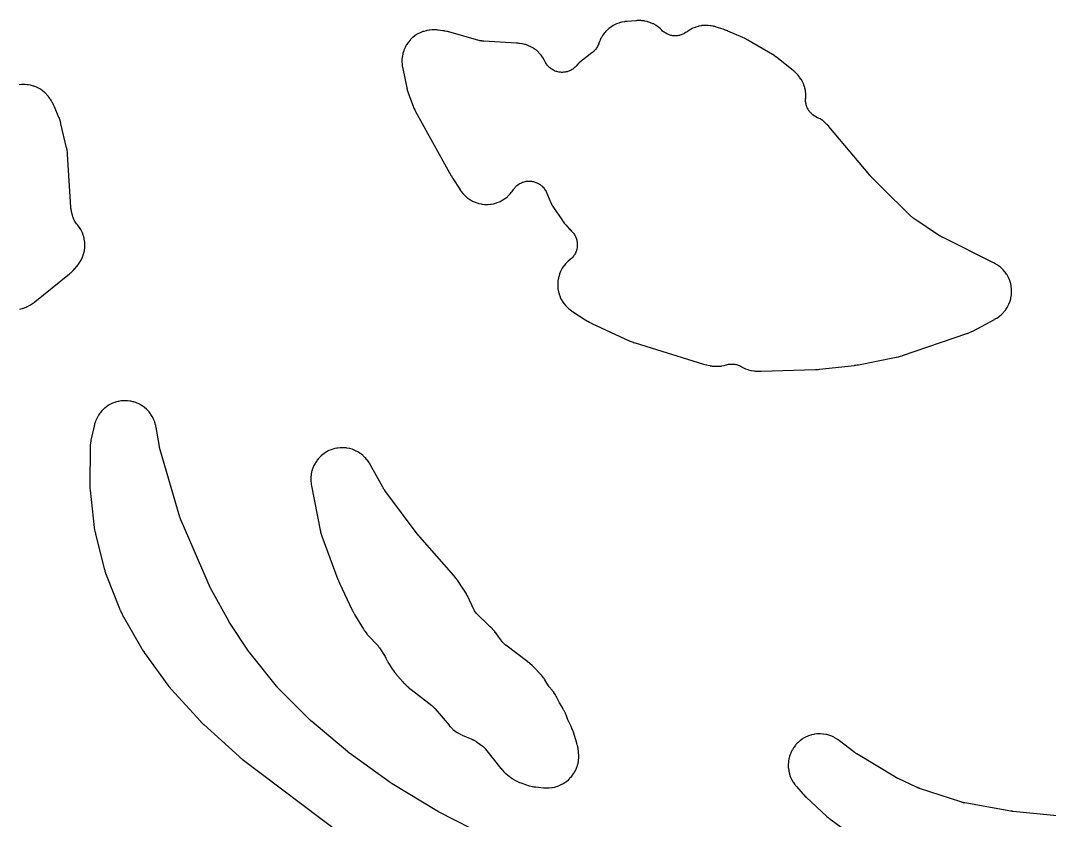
# Model space of a CAD drawing. Header units: millimetres. Extents: x 0 to 300, y 0 to 300.
# Drawn here: x 78.9 to 160.7, y 75 to 138.5 of the extents above; entities that cross this region are included whole.
import ezdxf

# ---------------------------------------------------------------- set-up
doc = ezdxf.new("R2010")
doc.units = ezdxf.units.MM
doc.layers.add('CUT', color=7, linetype='CONTINUOUS')

msp = doc.modelspace()

# ---------------------------------------------------------------- linework, layer by layer
at = {"layer": 'CUT'}
for points in [[(109.2594, 134.9131), (109.2633, 134.8834), (109.2723, 134.8255), (109.2748, 134.8107), (109.2922, 134.7147), (109.2951, 134.6999), (109.6176, 133.1454), (109.6199, 133.1348), (109.6366, 133.061), (109.6392, 133.05), (109.6511, 133.0018), (109.6573, 132.9787), (109.6987, 132.8355), (109.7055, 132.8135), (109.718, 132.7757), (109.7215, 132.7654), (109.7463, 132.6948), (109.7504, 132.6834), (110.1214, 131.6917), (110.1252, 131.6818), (110.1522, 131.6132), (110.1563, 131.603), (110.1749, 131.5584), (110.1843, 131.537), (110.2452, 131.4052), (110.255, 131.385), (110.2726, 131.3503), (110.2774, 131.3409), (110.3116, 131.2766), (110.3173, 131.2661), (113.1541, 126.1648), (113.1583, 126.1574), (113.1878, 126.1061), (113.1924, 126.0982), (113.2301, 126.0348), (113.2348, 126.0271), (113.2653, 125.9775), (113.2704, 125.9694), (113.8244, 125.1007), (113.8326, 125.0882), (113.8865, 125.0082), (113.8949, 124.9959), (113.9285, 124.9487), (113.9463, 124.9249), (114.064, 124.7753), (114.103, 124.7305), (114.2332, 124.5952), (114.2764, 124.5544), (114.4193, 124.4326), (114.4663, 124.3964), (114.6205, 124.2893), (114.6709, 124.2579), (114.835, 124.1666), (114.8882, 124.1403), (115.0605, 124.0657), (115.1161, 124.0448), (115.2949, 123.9875), (115.3523, 123.9722), (115.5359, 123.9329), (115.5945, 123.9234), (115.7811, 123.9025), (115.8404, 123.8988), (116.0281, 123.8964), (116.0874, 123.8985), (116.2745, 123.9147), (116.3333, 123.9227), (116.5179, 123.9573), (116.5756, 123.9711), (116.7558, 124.0238), (116.812, 124.0432), (116.9861, 124.1135), (117.04, 124.1384), (117.2063, 124.2255), (117.2575, 124.2556), (117.4144, 124.3587), (117.4624, 124.3937), (117.6083, 124.5118), (117.6526, 124.5514), (117.7861, 124.6834), (117.8263, 124.7271), (117.9461, 124.8717), (117.9817, 124.9192), (118.086, 125.0738), (118.1116, 125.1098), (118.1601, 125.1746), (118.2164, 125.2427), (118.2561, 125.2861), (118.3189, 125.3482), (118.3626, 125.3875), (118.4311, 125.4433), (118.4785, 125.4781), (118.5522, 125.5269), (118.6028, 125.5569), (118.6809, 125.5982), (118.7342, 125.6231), (118.8159, 125.6565), (118.8714, 125.6761), (118.956, 125.7013), (119.0131, 125.7153), (119.0999, 125.7322), (119.1581, 125.7405), (119.246, 125.7488), (119.3048, 125.7514), (119.3931, 125.751), (119.4518, 125.7478), (119.5397, 125.7388), (119.5979, 125.7299), (119.6844, 125.7122), (119.7414, 125.6976), (119.8258, 125.6716), (119.8811, 125.6515), (119.9625, 125.6173), (120.0156, 125.5919), (120.0933, 125.5499), (120.1436, 125.5194), (120.2168, 125.47), (120.2638, 125.4347), (120.3319, 125.3783), (120.3752, 125.3386), (120.4374, 125.2759), (120.4767, 125.2321), (120.5324, 125.1635), (120.5672, 125.1161), (120.6159, 125.0424), (120.6459, 124.9918), (120.6871, 124.9137), (120.7213, 124.8404), (120.739, 124.7999), (120.978, 124.2144), (120.984, 124.2002), (121.0241, 124.1088), (121.0305, 124.0948), (121.056, 124.0405), (121.0697, 124.013), (121.1637, 123.8369), (121.1788, 123.8102), (121.2097, 123.7587), (121.2178, 123.7457), (121.2715, 123.6614), (121.2799, 123.6486), (121.9269, 122.6873), (121.9388, 122.6703), (122.0181, 122.561), (122.0305, 122.5444), (122.1346, 122.4108), (122.1477, 122.3946), (122.2342, 122.2911), (122.2478, 122.2754), (122.5546, 121.9333), (122.5644, 121.9226), (122.6292, 121.8538), (122.6392, 121.8434), (122.7072, 121.7746), (122.7116, 121.7701), (122.7607, 121.7197), (122.8178, 121.6552), (122.8561, 121.6076), (122.9092, 121.5341), (122.9421, 121.4835), (122.9875, 121.4051), (123.0152, 121.3514), (123.0525, 121.2688), (123.0746, 121.2127), (123.1034, 121.1267), (123.1197, 121.0686), (123.1398, 120.9802), (123.1502, 120.9208), (123.1612, 120.8308), (123.1656, 120.7706), (123.1675, 120.68), (123.1658, 120.6197), (123.1586, 120.5293), (123.1508, 120.4695), (123.1346, 120.3803), (123.1208, 120.3215), (123.0957, 120.2344), (123.0761, 120.1774), (123.0423, 120.0932), (123.0171, 120.0384), (122.975, 119.9581), (122.9444, 119.9061), (122.8945, 119.8305), (122.8587, 119.7818), (122.8015, 119.7116), (122.761, 119.6668), (122.697, 119.6026), (122.6354, 119.5469), (122.601, 119.5173), (122.5945, 119.512), (122.4494, 119.3933), (122.4054, 119.3536), (122.2727, 119.2212), (122.2328, 119.1773), (122.1138, 119.0324), (122.0785, 118.9848), (121.9744, 118.8289), (121.9439, 118.778), (121.8557, 118.6126), (121.8304, 118.559), (121.759, 118.3857), (121.7391, 118.3298), (121.6851, 118.1503), (121.6708, 118.0927), (121.6348, 117.9088), (121.6263, 117.8501), (121.6086, 117.6634), (121.606, 117.6042), (121.6068, 117.4167), (121.61, 117.3575), (121.6293, 117.1711), (121.6383, 117.1124), (121.676, 116.9288), (121.6907, 116.8714), (121.7463, 116.6923), (121.7667, 116.6366), (121.8396, 116.464), (121.8654, 116.4106), (121.9551, 116.2459), (121.986, 116.1953), (122.0915, 116.0403), (122.1272, 115.993), (122.2475, 115.8492), (122.2877, 115.8057), (122.4216, 115.6744), (122.4659, 115.6351), (122.6141, 115.5161), (122.6377, 115.4981), (122.6846, 115.4641), (122.6967, 115.4556), (122.7761, 115.4009), (122.7884, 115.3927), (123.8322, 114.7123), (123.8506, 114.7008), (123.9711, 114.6283), (123.9898, 114.6175), (124.1441, 114.5321), (124.1632, 114.5219), (124.2886, 114.4583), (124.3081, 114.4489), (127.2845, 113.0716), (127.3029, 113.0634), (127.4234, 113.0125), (127.442, 113.005), (127.5952, 112.9462), (127.6141, 112.9394), (127.7376, 112.8966), (127.7568, 112.8904), (133.1857, 111.2155), (133.2009, 111.211), (133.3004, 111.1832), (133.3158, 111.1791), (133.4416, 111.1475), (133.4571, 111.1438), (133.5579, 111.1213), (133.5735, 111.118), (133.7096, 111.0914), (133.7242, 111.0887), (133.819, 111.0726), (133.8336, 111.0703), (133.8909, 111.062), (133.9203, 111.0584), (134.1091, 111.0405), (134.1683, 111.0379), (134.3554, 111.0386), (134.4146, 111.0418), (134.6007, 111.061), (134.6592, 111.07), (134.8426, 111.1075), (134.8999, 111.1222), (134.9858, 111.1488), (135.0272, 111.1605), (135.1035, 111.1802), (135.1878, 111.1977), (135.2443, 111.2066), (135.3298, 111.216), (135.387, 111.2195), (135.473, 111.2206), (135.5302, 111.2187), (135.616, 111.2116), (135.6727, 111.2042), (135.7574, 111.189), (135.8132, 111.1761), (135.896, 111.1529), (135.9504, 111.1348), (136.0306, 111.1038), (136.083, 111.0806), (136.1599, 111.0421), (136.2285, 111.0034), (136.2708, 110.9783), (136.3107, 110.9565), (136.4803, 110.8724), (136.5351, 110.8485), (136.7119, 110.7818), (136.7688, 110.7635), (136.9514, 110.7147), (137.0099, 110.7021), (137.199, 110.6713), (137.2286, 110.6672), (137.2866, 110.6607), (137.3015, 110.6592), (137.3983, 110.6508), (137.4132, 110.6497), (137.4174, 110.6494), (137.4313, 110.6487), (137.5219, 110.6452), (137.5358, 110.6448), (137.6497, 110.6431), (137.6636, 110.643), (137.7543, 110.6437), (137.7682, 110.644), (142.102, 110.7788), (142.1142, 110.7793), (142.1935, 110.7834), (142.2057, 110.7841), (142.3052, 110.7913), (142.3173, 110.7923), (142.3964, 110.7996), (142.4085, 110.8009), (145.1951, 111.1158), (145.2073, 111.1173), (145.2863, 111.1279), (145.2985, 111.1296), (145.3975, 111.1449), (145.4096, 111.1469), (145.4881, 111.1607), (145.5002, 111.163), (148.5076, 111.7549), (148.5275, 111.7592), (148.6563, 111.7891), (148.676, 111.7941), (148.8361, 111.837), (148.8557, 111.8426), (148.9821, 111.8812), (149.0015, 111.8874), (154.1194, 113.6402), (154.1308, 113.6443), (154.2052, 113.6714), (154.2166, 113.6757), (154.2609, 113.6929), (154.2834, 113.7022), (154.4284, 113.7654), (154.4505, 113.7756), (154.4933, 113.7964), (154.5042, 113.8018), (154.5747, 113.8378), (154.5855, 113.8434), (156.3036, 114.7649), (156.3167, 114.7721), (156.401, 114.82), (156.4138, 114.8276), (156.4637, 114.8576), (156.4889, 114.8736), (156.6475, 114.9802), (156.6953, 115.0159), (156.8406, 115.1361), (156.8846, 115.1764), (157.0172, 115.3104), (157.057, 115.3548), (157.1757, 115.5013), (157.2109, 115.5495), (157.3144, 115.707), (157.3446, 115.7584), (157.432, 115.9255), (157.457, 115.9797), (157.5274, 116.1546), (157.5468, 116.2109), (157.5995, 116.392), (157.6133, 116.45), (157.6477, 116.6354), (157.6556, 116.6945), (157.6715, 116.8824), (157.6735, 116.942), (157.6706, 117.1305), (157.6668, 117.19), (157.6452, 117.3773), (157.6354, 117.4361), (157.5953, 117.6204), (157.5798, 117.6779), (157.5216, 117.8573), (157.5004, 117.913), (157.4247, 118.0857), (157.3981, 118.1391), (157.3056, 118.3034), (157.2739, 118.3538), (157.1655, 118.5082), (157.1289, 118.5552), (157.0058, 118.698), (156.9647, 118.7412), (156.828, 118.8711), (156.7828, 118.91), (156.6339, 119.0256), (156.585, 119.0598), (156.4232, 119.1616), (156.3975, 119.1768), (156.3468, 119.2053), (156.3337, 119.2124), (156.248, 119.2578), (156.2347, 119.2646), (152.2199, 121.2619), (152.2072, 121.2683), (152.1776, 121.2836), (152.165, 121.2902), (152.1497, 121.2985), (152.1372, 121.3053), (152.1082, 121.3215), (152.0958, 121.3286), (152.0739, 121.3413), (152.0616, 121.3485), (152.0331, 121.3656), (152.0209, 121.3731), (152.0061, 121.3823), (151.9941, 121.3899), (151.9661, 121.4079), (151.9542, 121.4158), (149.8926, 122.7912), (149.8836, 122.7972), (149.8688, 122.8074), (149.8337, 122.8327), (149.7752, 122.877), (149.7497, 122.8971), (149.747, 122.8993), (149.7222, 122.9203), (149.6671, 122.9687), (149.6353, 122.9981), (149.6223, 123.0106), (149.6146, 123.0181), (147.3424, 125.2699), (146.5585, 126.0468), (146.5512, 126.054), (146.5344, 126.0711), (146.5272, 126.0785), (146.5185, 126.0875), (146.5114, 126.095), (146.4949, 126.1124), (146.4879, 126.12), (146.4756, 126.1334), (146.4686, 126.141), (146.4526, 126.1588), (146.4458, 126.1665), (146.4375, 126.1759), (146.4307, 126.1837), (146.4151, 126.2019), (146.4084, 126.2097), (143.1491, 130.0912), (143.1391, 130.1028), (143.073, 130.1775), (143.0627, 130.1888), (143.0219, 130.2327), (143.0005, 130.2546), (142.8594, 130.3914), (142.8132, 130.4318), (142.661, 130.5518), (142.611, 130.5873), (142.4473, 130.6912), (142.3939, 130.7213), (142.2066, 130.8149), (142.2044, 130.816), (142.1115, 130.8619), (142.0352, 130.9044), (141.9867, 130.9346), (141.9156, 130.9837), (141.8698, 131.0186), (141.8038, 131.0744), (141.7616, 131.1135), (141.7011, 131.1753), (141.6629, 131.2184), (141.6087, 131.2857), (141.5748, 131.3322), (141.5273, 131.4044), (141.498, 131.454), (141.4576, 131.5304), (141.4332, 131.5826), (141.4003, 131.6625), (141.3811, 131.7168), (141.356, 131.7995), (141.342, 131.8554), (141.3251, 131.9401), (141.3165, 131.9971), (141.3078, 132.0831), (141.3047, 132.1405), (141.3042, 132.227), (141.3076, 132.3061), (141.3105, 132.3493), (141.3147, 132.3953), (141.3172, 132.4544), (141.3157, 132.6414), (141.3123, 132.7004), (141.2925, 132.8864), (141.2833, 132.9448), (141.2452, 133.1278), (141.2304, 133.1851), (141.1745, 133.3635), (141.154, 133.419), (141.0808, 133.5911), (141.055, 133.6443), (140.9652, 133.8083), (140.9343, 133.8587), (140.8288, 134.0131), (140.7931, 134.0602), (140.6729, 134.2035), (140.6327, 134.2468), (140.4972, 134.3794), (140.4755, 134.3995), (140.4323, 134.4378), (140.4211, 134.4475), (140.3476, 134.5094), (140.3361, 134.5188), (139.118, 135.4948), (139.1008, 135.5081), (138.9877, 135.5922), (138.97, 135.6048), (138.8244, 135.7051), (138.8063, 135.7171), (138.6874, 135.7929), (138.6688, 135.8042), (136.7246, 136.9455), (136.7092, 136.9542), (136.6085, 137.0094), (136.5929, 137.0177), (136.4645, 137.0832), (136.4486, 137.091), (136.3448, 137.1402), (136.3288, 137.1475), (135.1326, 137.6716), (135.1176, 137.678), (135.0193, 137.7179), (135.0042, 137.7238), (134.8795, 137.7705), (134.8642, 137.776), (134.7639, 137.8105), (134.7484, 137.8156), (134.1988, 137.9882), (134.1844, 137.9925), (134.0911, 138.0193), (134.0767, 138.0232), (134.0202, 138.0379), (133.9911, 138.0447), (133.8036, 138.0836), (133.7446, 138.0928), (133.5568, 138.1126), (133.4971, 138.1159), (133.3082, 138.1169), (133.2486, 138.1142), (133.0605, 138.0965), (133.0014, 138.0879), (132.8161, 138.0515), (132.7581, 138.0371), (132.5773, 137.9825), (132.521, 137.9623), (132.3466, 137.89), (132.2926, 137.8644), (132.1262, 137.7751), (132.075, 137.7442), (131.9161, 137.6373), (131.8918, 137.62), (131.8811, 137.612), (131.8441, 137.5857), (131.8321, 137.577), (131.8205, 137.5683), (131.7462, 137.5183), (131.6952, 137.4875), (131.6164, 137.4452), (131.5626, 137.4196), (131.4799, 137.3853), (131.4238, 137.3653), (131.3381, 137.3393), (131.2803, 137.3249), (131.1925, 137.3076), (131.1336, 137.299), (131.0445, 137.2906), (130.9849, 137.2879), (130.8955, 137.2883), (130.836, 137.2915), (130.7469, 137.3008), (130.6881, 137.3099), (130.6004, 137.328), (130.5427, 137.3429), (130.4573, 137.3696), (130.4014, 137.3902), (130.3191, 137.4253), (130.2655, 137.4513), (130.187, 137.4944), (130.1363, 137.5256), (130.0625, 137.5763), (130.0151, 137.6124), (129.9467, 137.6701), (129.8868, 137.7261), (129.8548, 137.7574), (129.8061, 137.8076), (129.7634, 137.8475), (129.6222, 137.9671), (129.5758, 138.0028), (129.4237, 138.108), (129.374, 138.139), (129.2124, 138.2289), (129.1599, 138.2548), (128.9902, 138.3286), (128.9355, 138.3493), (128.7595, 138.4062), (128.703, 138.4215), (128.5222, 138.461), (128.4645, 138.4707), (128.2808, 138.4924), (128.2224, 138.4964), (128.0349, 138.5002), (128.0056, 138.5), (127.9485, 138.4984), (127.9339, 138.4978), (127.8389, 138.4927), (127.8243, 138.4918), (127.1234, 138.4373), (127.1092, 138.436), (127.0171, 138.4267), (127.003, 138.4251), (126.9478, 138.4181), (126.9196, 138.4139), (126.7397, 138.3825), (126.6841, 138.3701), (126.5104, 138.3225), (126.4563, 138.3049), (126.2879, 138.241), (126.2356, 138.2183), (126.074, 138.1387), (126.0242, 138.1112), (125.8709, 138.0167), (125.8239, 137.9845), (125.6802, 137.8759), (125.6365, 137.8394), (125.5037, 137.7177), (125.4636, 137.6772), (125.3431, 137.5434), (125.307, 137.4993), (125.1997, 137.3547), (125.1679, 137.3074), (125.0748, 137.1533), (125.0477, 137.1032), (124.9696, 136.9409), (124.9473, 136.8884), (124.8841, 136.7172), (124.8794, 136.7037), (124.8772, 136.6975), (124.8748, 136.6914), (124.8658, 136.6652), (124.8362, 136.5861), (124.7996, 136.5014), (124.7723, 136.4464), (124.7272, 136.366), (124.6945, 136.3141), (124.6414, 136.2387), (124.6035, 136.1904), (124.5429, 136.1208), (124.5003, 136.0766), (124.433, 136.0136), (124.3684, 135.9591), (124.3324, 135.9303), (123.5875, 135.3646), (123.5772, 135.3566), (123.5108, 135.3039), (123.5007, 135.2956), (123.4615, 135.2631), (123.4417, 135.246), (123.3162, 135.1321), (123.2973, 135.1142), (123.261, 135.0784), (123.2519, 135.0691), (123.1929, 135.0082), (123.1839, 134.9987), (123.0755, 134.8817), (123.0448, 134.8501), (122.9871, 134.7937), (122.9213, 134.7353), (122.8756, 134.6986), (122.8043, 134.6469), (122.7552, 134.6149), (122.6793, 134.5704), (122.6273, 134.5433), (122.5473, 134.5064), (122.493, 134.4845), (122.4098, 134.4556), (122.3536, 134.4391), (122.268, 134.4185), (122.2104, 134.4076), (122.1232, 134.3955), (122.0648, 134.3903), (121.9768, 134.3867), (121.9182, 134.3872), (121.8303, 134.3923), (121.772, 134.3985), (121.6851, 134.4121), (121.6277, 134.424), (121.5424, 134.4461), (121.4865, 134.4635), (121.4038, 134.4938), (121.3498, 134.5166), (121.2705, 134.5548), (121.219, 134.5828), (121.1438, 134.6286), (121.0953, 134.6615), (121.0249, 134.7144), (120.9799, 134.7519), (120.915, 134.8114), (120.8738, 134.8531), (120.8151, 134.9187), (120.7782, 134.9642), (120.7261, 135.0352), (120.6938, 135.0842), (120.649, 135.1599), (120.6113, 135.2313), (120.5917, 135.2707), (120.5593, 135.3403), (120.5312, 135.3934), (120.434, 135.5566), (120.4007, 135.6067), (120.2877, 135.7593), (120.2496, 135.8058), (120.1219, 135.9464), (120.0794, 135.9888), (119.9383, 136.116), (119.8917, 136.1539), (119.7385, 136.2663), (119.6884, 136.2994), (119.5248, 136.3959), (119.4716, 136.4238), (119.2991, 136.5035), (119.2434, 136.5259), (119.0639, 136.5879), (119.0062, 136.6047), (118.8213, 136.6485), (118.7622, 136.6593), (118.5713, 136.6847), (118.5415, 136.688), (118.4787, 136.6931), (118.4662, 136.694), (118.3847, 136.699), (118.3722, 136.6997), (118.3594, 136.7002), (118.3509, 136.7006), (118.3309, 136.7016), (118.3224, 136.702), (115.7431, 136.8553), (115.731, 136.8561), (115.7108, 136.8575), (115.6624, 136.8624), (115.5807, 136.8728), (115.5446, 136.8782), (115.5409, 136.8788), (115.505, 136.8856), (115.4244, 136.9026), (115.3771, 136.914), (115.3576, 136.9192), (115.3459, 136.9224), (112.9524, 137.5993), (112.9422, 137.6021), (112.8709, 137.6209), (112.8603, 137.6236), (112.8133, 137.6351), (112.7906, 137.6402), (112.6483, 137.6692), (112.6262, 137.6732), (112.5879, 137.6796), (112.5774, 137.6812), (112.5052, 137.6918), (112.4936, 137.6934), (112.1079, 137.7424), (112.0928, 137.7441), (111.9958, 137.754), (111.9809, 137.7553), (111.9224, 137.7598), (111.8924, 137.7613), (111.7001, 137.7663), (111.6401, 137.7649), (111.4509, 137.7508), (111.3913, 137.7434), (111.2045, 137.7105), (111.1459, 137.6972), (110.9633, 137.6458), (110.9064, 137.6267), (110.7298, 137.5573), (110.6751, 137.5326), (110.5063, 137.446), (110.4543, 137.4159), (110.295, 137.3128), (110.2463, 137.2777), (110.0981, 137.1592), (110.0532, 137.1194), (109.9176, 136.9867), (109.8768, 136.9427), (109.7551, 136.7971), (109.719, 136.7491), (109.6125, 136.5921), (109.5813, 136.5408), (109.491, 136.3739), (109.4651, 136.3198), (109.392, 136.1447), (109.3716, 136.0882), (109.3163, 135.9067), (109.3017, 135.8485), (109.2648, 135.6624), (109.2561, 135.603), (109.2379, 135.4141), (109.2352, 135.3542), (109.2361, 135.1644), (109.2393, 135.1045)], [(102.0279, 101.6573), (102.0302, 101.6429), (102.0462, 101.5492), (102.0489, 101.5348), (102.7371, 98.0314), (102.7396, 98.0196), (102.7563, 97.9426), (102.759, 97.9308), (102.77, 97.8847), (102.7761, 97.8612), (102.8189, 97.7096), (102.8259, 97.6864), (102.8406, 97.6413), (102.8445, 97.6298), (102.8704, 97.5554), (102.8745, 97.544), (104.1532, 94.1015), (104.1578, 94.0895), (104.1883, 94.0124), (104.1932, 94.0005), (104.2336, 93.9045), (104.2387, 93.8927), (104.2725, 93.8169), (104.2778, 93.8053), (105.2881, 91.6637), (105.2949, 91.6498), (105.3403, 91.5597), (105.3474, 91.5459), (105.4073, 91.4344), (105.4148, 91.4208), (105.4648, 91.3332), (105.4726, 91.3198), (106.1724, 90.1637), (106.1811, 90.1496), (106.2392, 90.0593), (106.2483, 90.0456), (106.2847, 89.9923), (106.3041, 89.9656), (106.4347, 89.7953), (106.4555, 89.7697), (106.4975, 89.7208), (106.5085, 89.7084), (106.5806, 89.6289), (106.5919, 89.6168), (107.2389, 88.9422), (107.2459, 88.9348), (107.2567, 88.9233), (107.2743, 88.904), (107.2981, 88.877), (107.319, 88.8526), (107.3337, 88.8347), (107.342, 88.8245), (107.3456, 88.82), (107.3642, 88.7958), (107.4048, 88.7413), (107.4284, 88.7081), (107.4361, 88.6967), (107.4418, 88.6882), (107.9091, 87.9802), (107.9586, 87.8524), (107.982, 87.7997), (108.0649, 87.6347), (108.0785, 87.6093), (108.1061, 87.5603), (108.1133, 87.5478), (108.1613, 87.4674), (108.1688, 87.4551), (108.4004, 87.087), (108.4125, 87.0686), (108.4932, 86.9501), (108.506, 86.9321), (108.6127, 86.7873), (108.6261, 86.7698), (108.7154, 86.6576), (108.7294, 86.6406), (109.1131, 86.1931), (109.1668, 86.1274), (109.2081, 86.082), (109.2099, 86.0802), (109.2854, 85.9921), (109.2953, 85.9809), (109.3603, 85.9088), (109.3704, 85.8978), (109.4105, 85.8555), (109.4316, 85.8344), (109.5718, 85.7004), (109.5939, 85.6803), (109.638, 85.6422), (109.6494, 85.6326), (109.7244, 85.571), (109.7361, 85.5616), (111.6074, 84.1003), (111.6168, 84.0929), (111.6294, 84.0828), (111.666, 84.0518), (111.7255, 83.9986), (111.7513, 83.9745), (111.7762, 83.9495), (111.8313, 83.8917), (111.8634, 83.8561), (111.8739, 83.8439), (111.8817, 83.8347), (112.976, 82.522), (112.9852, 82.5112), (113.046, 82.4417), (113.0555, 82.4311), (113.093, 82.3902), (113.1128, 82.3697), (113.2421, 82.2414), (113.2844, 82.2034), (113.4234, 82.0895), (113.469, 82.0556), (113.6182, 81.9553), (113.6668, 81.9259), (113.827, 81.8391), (113.8523, 81.8261), (113.9023, 81.802), (113.9152, 81.796), (113.9994, 81.7578), (114.0124, 81.7521), (114.7954, 81.4192), (114.8061, 81.4146), (114.8204, 81.4083), (114.8624, 81.3885), (114.9315, 81.3537), (114.9618, 81.3377), (114.9914, 81.3206), (115.0576, 81.2805), (115.0967, 81.2555), (115.1097, 81.2467), (115.1192, 81.2401), (115.5376, 80.9488), (115.5465, 80.9425), (115.5603, 80.9327), (115.5828, 80.9161), (115.6126, 80.8933), (115.6387, 80.8726), (115.6423, 80.8697), (115.6864, 80.831), (115.7446, 80.7763), (115.7976, 80.7222), (115.8334, 80.6825), (115.8622, 80.6488), (115.8714, 80.6376), (115.8782, 80.6291), (117.0986, 79.0932), (117.1064, 79.0835), (117.1582, 79.0211), (117.1663, 79.0115), (117.1982, 78.9746), (117.215, 78.9561), (117.3246, 78.8395), (117.3603, 78.8045), (117.4793, 78.6974), (117.4982, 78.6811), (117.5358, 78.65), (117.5456, 78.6421), (117.6091, 78.5917), (117.619, 78.5841), (117.8978, 78.3723), (117.9101, 78.3632), (117.9913, 78.3048), (118.0039, 78.2959), (118.0535, 78.2621), (118.0793, 78.2455), (118.2477, 78.1429), (118.3017, 78.1137), (118.4797, 78.0289), (118.5078, 78.0164), (118.5632, 77.9934), (118.5775, 77.9877), (118.6708, 77.9518), (118.6852, 77.9464), (119.1195, 77.7918), (119.1369, 77.786), (119.2503, 77.7494), (119.2679, 77.7441), (119.3366, 77.7243), (119.3721, 77.7152), (119.6046, 77.6633), (119.6406, 77.6564), (119.7112, 77.6451), (119.7294, 77.6425), (119.8476, 77.6273), (119.8658, 77.6252), (120.4762, 77.5656), (120.4785, 77.5653), (120.48, 77.5652), (120.4948, 77.5639), (120.5911, 77.5569), (120.6059, 77.556), (120.6639, 77.5532), (120.6936, 77.5526), (120.884, 77.5529), (120.9433, 77.5559), (121.1302, 77.5748), (121.1889, 77.5837), (121.373, 77.6209), (121.4305, 77.6356), (121.61, 77.6909), (121.6659, 77.7112), (121.839, 77.7839), (121.8925, 77.8096), (122.0576, 77.8991), (122.1084, 77.93), (122.2638, 78.0354), (122.3113, 78.0712), (122.4555, 78.1914), (122.4992, 78.2317), (122.6308, 78.3656), (122.6703, 78.41), (122.7881, 78.5563), (122.823, 78.6044), (122.9257, 78.7616), (122.9557, 78.8129), (123.0423, 78.9795), (123.0671, 79.0335), (123.1369, 79.2078), (123.1562, 79.264), (123.2083, 79.4444), (123.222, 79.5022), (123.2561, 79.6869), (123.264, 79.7458), (123.2796, 79.9329), (123.2816, 79.9923), (123.2786, 80.1827), (123.2774, 80.2124), (123.2737, 80.2703), (123.2725, 80.2851), (123.2638, 80.3812), (123.2623, 80.396), (123.2565, 80.4468), (123.2556, 80.4533), (123.2524, 80.4852), (123.2507, 80.5), (123.2386, 80.5957), (123.2366, 80.6105), (123.2279, 80.6678), (123.2227, 80.6971), (123.1844, 80.8862), (123.1778, 80.9151), (123.1635, 80.9713), (123.1596, 80.9857), (123.1335, 81.0786), (123.1293, 81.0929), (122.8585, 81.9717), (122.8548, 81.9832), (122.8302, 82.0576), (122.8263, 82.069), (122.8106, 82.1135), (122.8021, 82.1361), (122.7441, 82.2816), (122.7347, 82.3039), (122.7155, 82.3469), (122.7105, 82.3579), (122.6772, 82.4288), (122.6719, 82.4397), (122.4213, 82.9458), (122.2677, 83.3571), (122.2622, 83.3713), (122.2251, 83.4636), (122.2192, 83.4777), (122.1954, 83.5325), (122.1826, 83.5602), (122.0945, 83.7384), (122.0802, 83.7654), (122.051, 83.8175), (122.0434, 83.8308), (121.9926, 83.9163), (121.9847, 83.9293), (121.7482, 84.3053), (121.537, 84.732), (121.5295, 84.7466), (121.4793, 84.8413), (121.4714, 84.8557), (121.4397, 84.9117), (121.4227, 84.94), (121.3073, 85.1202), (121.2887, 85.1475), (121.2511, 85.1997), (121.2413, 85.2129), (121.1763, 85.298), (121.1661, 85.311), (120.9387, 85.5925), (120.625, 86.0914), (120.617, 86.1038), (120.5635, 86.1844), (120.5551, 86.1967), (120.5218, 86.2442), (120.5041, 86.2682), (120.3856, 86.4207), (120.3667, 86.4438), (120.3289, 86.4878), (120.319, 86.499), (120.2542, 86.5707), (120.2441, 86.5816), (119.7109, 87.143), (119.7012, 87.1529), (119.6377, 87.2168), (119.6278, 87.2265), (119.5887, 87.264), (119.5683, 87.2827), (119.4327, 87.4013), (119.4114, 87.4191), (119.3691, 87.4528), (119.3581, 87.4613), (119.2864, 87.5158), (119.2755, 87.5238), (119.2413, 87.5513), (119.2268, 87.5626), (117.4828, 88.8781), (117.4738, 88.8849), (117.4617, 88.8943), (117.4268, 88.9228), (117.3865, 88.9573), (117.3294, 89.0107), (117.2764, 89.0648), (117.2425, 89.1026), (116.924, 89.5308), (116.6811, 89.8686), (116.6727, 89.8799), (116.6175, 89.9529), (116.6089, 89.964), (116.5748, 90.0071), (116.5568, 90.0287), (116.4365, 90.1665), (116.4175, 90.1873), (116.3795, 90.227), (116.3696, 90.237), (116.3442, 90.2623), (116.3289, 90.278), (116.3195, 90.2874), (116.2581, 90.3478), (116.2485, 90.357), (116.0624, 90.5319), (115.7902, 90.7904), (115.7023, 90.8738), (115.6693, 90.9052), (115.2071, 91.344), (115.1634, 91.3934), (115.1288, 91.4363), (115.0798, 91.5032), (115.0493, 91.5492), (115.0067, 91.6202), (114.9707, 91.6871), (114.9519, 91.724), (114.4374, 92.7948), (114.4276, 92.8144), (114.3612, 92.9405), (114.3506, 92.9598), (114.2616, 93.1149), (114.2503, 93.1337), (114.1749, 93.2547), (114.1629, 93.2731), (113.6398, 94.0474), (113.6288, 94.0631), (113.5555, 94.1644), (113.5439, 94.1798), (113.448, 94.3039), (113.436, 94.319), (113.3563, 94.4154), (113.3438, 94.43), (110.6494, 97.4869), (110.6434, 97.4937), (110.6297, 97.5096), (110.6238, 97.5165), (110.6167, 97.5249), (110.6109, 97.5318), (110.5975, 97.548), (110.5917, 97.555), (110.5852, 97.563), (110.5795, 97.5701), (110.5664, 97.5865), (110.5608, 97.5936), (110.5541, 97.6023), (110.5486, 97.6094), (110.5358, 97.6262), (110.5304, 97.6334), (107.8749, 101.1828), (107.866, 101.195), (107.8454, 101.2235), (107.8367, 101.2357), (107.8262, 101.2508), (107.8177, 101.2632), (107.7981, 101.2924), (107.7898, 101.3049), (107.7804, 101.3194), (107.7723, 101.3321), (107.7537, 101.3619), (107.7458, 101.3748), (107.7363, 101.3905), (107.7287, 101.4035), (107.711, 101.4339), (107.7036, 101.447), (106.704, 103.2405), (106.6968, 103.2532), (106.6485, 103.335), (106.6409, 103.3475), (106.6107, 103.396), (106.5946, 103.4204), (106.4879, 103.5745), (106.4523, 103.6209), (106.3327, 103.7618), (106.2928, 103.8045), (106.1601, 103.9332), (106.1162, 103.9718), (105.9715, 104.0869), (105.9241, 104.1211), (105.769, 104.2216), (105.7184, 104.251), (105.5542, 104.3359), (105.501, 104.3602), (105.3294, 104.4288), (105.2741, 104.4478), (105.0965, 104.4993), (105.0397, 104.5128), (104.858, 104.5468), (104.8, 104.5548), (104.6159, 104.5709), (104.5575, 104.5732), (104.3726, 104.5713), (104.3143, 104.5679), (104.1305, 104.5481), (104.0727, 104.539), (103.8917, 104.5014), (103.8351, 104.4867), (103.6587, 104.4316), (103.6038, 104.4115), (103.4335, 104.3395), (103.3808, 104.3142), (103.2184, 104.226), (103.1684, 104.1956), (103.0153, 104.092), (102.9686, 104.0569), (102.8263, 103.9389), (102.7832, 103.8994), (102.653, 103.7681), (102.614, 103.7246), (102.4972, 103.5813), (102.4626, 103.5342), (102.3604, 103.3802), (102.3304, 103.33), (102.2437, 103.1667), (102.2188, 103.1138), (102.1484, 102.9429), (102.1287, 102.8878), (102.0753, 102.7109), (102.0611, 102.6542), (102.0251, 102.4728), (102.0165, 102.415), (101.9984, 102.2311), (101.9955, 102.1727), (101.9953, 101.9878), (101.9981, 101.9294), (102.0161, 101.7429), (102.0196, 101.7138)]]:
    msp.add_lwpolyline(points, close=True, dxfattribs=at)
for points in [[(78.8803, 115.568), (79.0591, 115.6194), (79.0868, 115.6281), (79.1405, 115.6464), (79.1541, 115.6513), (79.2427, 115.6838), (79.2563, 115.689), (79.2945, 115.7042), (79.3086, 115.7099), (79.3996, 115.7486), (79.4135, 115.7547), (79.4675, 115.7793), (79.4949, 115.7927), (79.6679, 115.8823), (79.7204, 115.913), (79.8835, 116.0197), (79.9085, 116.037), (79.9565, 116.072), (79.9686, 116.0811), (80.047, 116.1414), (80.0589, 116.1508), (82.8264, 118.3928), (82.837, 118.4015), (82.9048, 118.4591), (82.9151, 118.468), (82.9551, 118.5036), (82.9751, 118.5222), (83.1025, 118.6462), (83.1217, 118.6658), (83.1582, 118.7048), (83.1675, 118.7149), (83.2268, 118.7811), (83.2358, 118.7914), (83.4087, 118.9936), (83.418, 119.0047), (83.4776, 119.078), (83.4867, 119.0894), (83.5215, 119.1343), (83.5387, 119.1577), (83.6455, 119.3104), (83.6765, 119.3596), (83.7668, 119.5197), (83.7929, 119.5717), (83.8673, 119.7398), (83.8882, 119.7941), (83.946, 119.9686), (83.9616, 120.0246), (84.0022, 120.2039), (84.0122, 120.2611), (84.0353, 120.4435), (84.0398, 120.5015), (84.0451, 120.6852), (84.044, 120.7434), (84.0315, 120.9267), (84.0247, 120.9845), (83.9945, 121.1658), (83.9822, 121.2226), (83.9346, 121.4002), (83.9168, 121.4556), (83.8522, 121.6277), (83.8292, 121.6811), (83.7483, 121.8461), (83.7202, 121.897), (83.6236, 122.0534), (83.5907, 122.1014), (83.478, 122.2498), (83.4598, 122.2725), (83.4111, 122.3306), (83.3823, 122.3667), (83.3313, 122.4342), (83.2795, 122.5107), (83.2477, 122.5633), (83.204, 122.6447), (83.1777, 122.7003), (83.1426, 122.7857), (83.1162, 122.8606), (83.0991, 122.9145), (83.098, 122.9184), (83.0949, 122.9293), (82.993, 123.3075), (82.9901, 123.3185), (82.9854, 123.3367), (82.9753, 123.3808), (82.9601, 123.456), (82.9539, 123.4894), (82.9533, 123.4929), (82.9485, 123.5265), (82.9389, 123.6026), (82.9344, 123.6477), (82.933, 123.6664), (82.9322, 123.6777), (82.6725, 127.8619), (82.6715, 127.8744), (82.6648, 127.9559), (82.6636, 127.9684), (82.6585, 128.0173), (82.6554, 128.0422), (82.6316, 128.2039), (82.6274, 128.2287), (82.6183, 128.277), (82.6158, 128.2893), (82.5988, 128.3693), (82.5961, 128.3816), (82.1448, 130.3116), (82.1419, 130.3236), (82.1221, 130.4011), (82.1189, 130.413), (82.106, 130.4594), (82.099, 130.483), (82.0499, 130.6353), (82.0418, 130.6586), (82.0252, 130.7037), (82.0208, 130.7152), (81.9917, 130.7897), (81.987, 130.8012), (81.6369, 131.6437), (81.6307, 131.658), (81.5894, 131.7506), (81.5828, 131.7648), (81.5565, 131.8198), (81.5424, 131.8476), (81.4455, 132.0257), (81.4299, 132.0527), (81.3981, 132.1047), (81.3897, 132.1179), (81.3345, 132.2029), (81.3258, 132.2159), (81.272, 132.2942), (81.2636, 132.3062), (81.2079, 132.3832), (81.1991, 132.3949), (81.1645, 132.4404), (81.1463, 132.4632), (81.0256, 132.6066), (80.9858, 132.6495), (80.8535, 132.7787), (80.8098, 132.8175), (80.6656, 132.9332), (80.6182, 132.9675), (80.4635, 133.0687), (80.413, 133.0982), (80.2491, 133.1838), (80.196, 133.2083), (80.0246, 133.2776), (79.9693, 133.2968), (79.792, 133.349), (79.7351, 133.3627), (79.5535, 133.3974), (79.4956, 133.4056), (79.3115, 133.4224), (79.2531, 133.4249), (79.0682, 133.4238), (79.0098, 133.4205), (78.8259, 133.4014)], [(116.091, 73.6313), (112.1448, 75.6586), (112.1392, 75.6615), (112.1261, 75.6684), (112.1205, 75.6713), (112.1072, 75.6784), (112.1004, 75.6821), (112.0844, 75.6907), (112.0776, 75.6944), (112.0698, 75.6988), (112.063, 75.7026), (112.0472, 75.7115), (112.0404, 75.7154), (112.037, 75.7174), (112.0291, 75.722), (112.0106, 75.7329), (112.0027, 75.7376), (108.4495, 77.8852), (108.4433, 77.889), (108.4288, 77.8979), (108.4227, 77.9017), (108.408, 77.9109), (108.4005, 77.9157), (108.383, 77.9269), (108.3755, 77.9317), (108.3669, 77.9374), (108.3594, 77.9423), (108.3421, 77.9539), (108.3347, 77.9589), (108.3309, 77.9615), (108.3222, 77.9675), (108.302, 77.9817), (108.2934, 77.9878), (105.0734, 80.3012), (105.0677, 80.3053), (105.0544, 80.315), (105.0487, 80.3192), (105.0353, 80.3292), (105.0284, 80.3343), (105.0124, 80.3465), (105.0055, 80.3517), (104.9976, 80.3578), (104.9908, 80.3631), (104.9749, 80.3756), (104.9682, 80.381), (104.9647, 80.3838), (104.9568, 80.3903), (104.9384, 80.4054), (104.9305, 80.412), (102.0631, 82.8262), (102.0558, 82.8325), (102.0387, 82.8471), (102.0315, 82.8535), (102.0228, 82.8611), (102.0156, 82.8675), (101.9991, 82.8824), (101.992, 82.8888), (101.9838, 82.8962), (101.9768, 82.9028), (101.9605, 82.918), (101.9536, 82.9246), (101.9451, 82.9327), (101.9382, 82.9394), (101.9223, 82.955), (101.9155, 82.9617), (99.4317, 85.4437), (99.423, 85.4525), (99.4027, 85.4733), (99.3941, 85.4822), (99.3837, 85.4932), (99.3752, 85.5023), (99.3556, 85.5236), (99.3473, 85.5328), (99.3377, 85.5434), (99.3295, 85.5527), (99.3105, 85.5746), (99.3024, 85.584), (99.2926, 85.5956), (99.2846, 85.6051), (99.2662, 85.6274), (99.2584, 85.6371), (97.1676, 88.247), (97.1615, 88.2547), (97.1474, 88.2728), (97.1414, 88.2806), (97.1341, 88.2901), (97.1281, 88.2979), (97.1144, 88.3163), (97.1085, 88.3242), (97.1019, 88.3333), (97.0961, 88.3413), (97.0828, 88.3599), (97.0771, 88.3679), (97.0702, 88.3778), (97.0646, 88.3859), (97.0517, 88.4048), (97.0462, 88.4129), (95.5763, 90.6177), (95.5711, 90.6255), (95.5592, 90.6437), (95.5541, 90.6516), (95.548, 90.6612), (95.543, 90.6691), (95.5315, 90.6876), (95.5266, 90.6956), (95.521, 90.7047), (95.5162, 90.7128), (95.5051, 90.7315), (95.5004, 90.7395), (95.4946, 90.7494), (95.49, 90.7575), (95.4792, 90.7765), (95.4747, 90.7846), (94.128, 93.2207), (94.1229, 93.23), (94.1112, 93.2518), (94.1062, 93.2611), (94.1002, 93.2726), (94.0954, 93.282), (94.0842, 93.304), (94.0795, 93.3135), (94.0741, 93.3245), (94.0694, 93.334), (94.0588, 93.3563), (94.0543, 93.3659), (94.0488, 93.3776), (94.0444, 93.3872), (94.0343, 93.4098), (94.03, 93.4195), (91.6935, 98.7828), (91.688, 98.7958), (91.6753, 98.8261), (91.67, 98.8392), (91.6636, 98.8552), (91.6585, 98.8684), (91.6467, 98.8991), (91.6418, 98.9124), (91.6363, 98.9276), (91.6316, 98.9409), (91.6208, 98.972), (91.6163, 98.9854), (91.611, 99.0017), (91.6067, 99.0152), (91.5969, 99.0466), (91.5928, 99.0601), (90.0218, 104.4147), (90.0182, 104.4273), (90.0101, 104.4565), (90.0067, 104.4691), (90.0026, 104.4845), (89.9994, 104.4971), (89.9921, 104.5266), (89.9891, 104.5392), (89.9857, 104.5538), (89.9829, 104.5665), (89.9765, 104.5962), (89.9738, 104.6089), (89.9707, 104.6245), (89.9682, 104.6373), (89.9626, 104.6671), (89.9603, 104.6799), (89.7046, 106.1724), (89.702, 106.187), (89.6834, 106.2811), (89.6804, 106.2955), (89.6679, 106.3518), (89.6608, 106.3804), (89.6107, 106.5629), (89.5923, 106.6189), (89.5254, 106.7931), (89.5016, 106.8471), (89.4179, 107.0139), (89.3889, 107.0653), (89.2892, 107.223), (89.2553, 107.2713), (89.1407, 107.4185), (89.1021, 107.4633), (88.9736, 107.5985), (88.9309, 107.6392), (88.7896, 107.7612), (88.7431, 107.7975), (88.5906, 107.905), (88.5407, 107.9365), (88.3784, 108.0285), (88.3257, 108.0551), (88.1551, 108.1306), (88.1, 108.1519), (87.9228, 108.2103), (87.8659, 108.226), (87.6839, 108.2668), (87.6257, 108.2768), (87.4405, 108.2995), (87.3816, 108.3038), (87.1951, 108.3082), (87.1361, 108.3066), (86.95, 108.2927), (86.8915, 108.2853), (86.7077, 108.2532), (86.6501, 108.2401), (86.4704, 108.19), (86.4144, 108.1714), (86.2404, 108.1039), (86.1865, 108.0799), (86.0201, 107.9956), (85.9688, 107.9664), (85.8114, 107.8662), (85.7632, 107.8321), (85.6164, 107.7169), (85.5719, 107.6782), (85.4371, 107.5491), (85.3965, 107.5062), (85.2751, 107.3646), (85.239, 107.3179), (85.1321, 107.165), (85.1007, 107.115), (85.0093, 106.9523), (84.9829, 106.8995), (84.908, 106.7287), (84.887, 106.6735), (84.8284, 106.4936), (84.8199, 106.4654), (84.8048, 106.4097), (84.8011, 106.3955), (84.7782, 106.3023), (84.7748, 106.2879), (84.5293, 105.1717), (84.5261, 105.1565), (84.507, 105.0571), (84.5042, 105.0418), (84.4943, 104.9818), (84.49, 104.9509), (84.4672, 104.7499), (84.4645, 104.7189), (84.4608, 104.6582), (84.4601, 104.6426), (84.4565, 104.5415), (84.4562, 104.5259), (84.4308, 101.6618), (84.4309, 101.6435), (84.4335, 101.5247), (84.4342, 101.5064), (84.442, 101.3574), (84.4432, 101.3391), (84.453, 101.2207), (84.4548, 101.2025), (84.7916, 98.237), (84.7942, 98.2173), (84.8131, 98.0892), (84.8163, 98.0695), (84.8453, 97.9097), (84.8492, 97.8902), (84.8765, 97.7636), (84.881, 97.7442), (85.5851, 94.9392), (85.5903, 94.9201), (85.6256, 94.7968), (85.6313, 94.7779), (85.6807, 94.6247), (85.687, 94.6061), (85.7304, 94.4853), (85.7373, 94.4669), (86.7921, 91.807), (86.8001, 91.7879), (86.8541, 91.6643), (86.8627, 91.6455), (86.9358, 91.493), (86.9451, 91.4744), (87.0075, 91.3549), (87.0174, 91.3367), (88.5368, 88.6573), (88.5451, 88.6431), (88.6003, 88.5517), (88.609, 88.5377), (88.6815, 88.4248), (88.6905, 88.4111), (88.7507, 88.3228), (88.7601, 88.3093), (90.6327, 85.7166), (90.6429, 85.7029), (90.7102, 85.615), (90.7208, 85.6016), (90.8085, 85.4937), (90.8194, 85.4806), (90.8917, 85.3967), (90.903, 85.3839), (93.2187, 82.8433), (93.2288, 82.8325), (93.295, 82.7633), (93.3054, 82.7527), (93.3907, 82.6679), (93.4013, 82.6577), (93.4709, 82.5918), (93.4817, 82.5818), (96.3008, 80.0418), (96.3105, 80.0332), (96.3739, 79.9785), (96.3838, 79.9702), (96.4649, 79.9031), (96.4749, 79.895), (96.5407, 79.8431), (96.5509, 79.8352), (104.3921, 73.9064)], [(163.9493, 75.0786), (157.7955, 75.6813), (157.7885, 75.682), (157.772, 75.6837), (157.7649, 75.6845), (157.748, 75.6864), (157.7393, 75.6875), (157.7191, 75.69), (157.7104, 75.6911), (157.7003, 75.6924), (157.6917, 75.6936), (157.6714, 75.6966), (157.6627, 75.6978), (157.6583, 75.6985), (157.648, 75.7002), (157.6241, 75.7041), (157.6139, 75.7059), (153.9528, 76.3547), (153.9369, 76.3576), (153.8998, 76.3649), (153.884, 76.3681), (153.8649, 76.3722), (153.8492, 76.3757), (153.8126, 76.3843), (153.797, 76.3881), (153.7791, 76.3926), (153.7635, 76.3967), (153.7272, 76.4065), (153.7117, 76.4109), (153.6928, 76.4164), (153.6774, 76.421), (153.6414, 76.4322), (153.6261, 76.4371), (150.3632, 77.5138), (150.3507, 77.5181), (150.3217, 77.5281), (150.3092, 77.5325), (150.2941, 77.538), (150.2818, 77.5426), (150.253, 77.5535), (150.2407, 77.5583), (150.2266, 77.5639), (150.2144, 77.5688), (150.186, 77.5806), (150.1738, 77.5857), (150.1591, 77.5921), (150.147, 77.5974), (150.1189, 77.6099), (150.1069, 77.6154), (148.6608, 78.2891), (148.6501, 78.2942), (148.6252, 78.3061), (148.6146, 78.3114), (148.6016, 78.3178), (148.5911, 78.3232), (148.5665, 78.3358), (148.556, 78.3413), (148.544, 78.3477), (148.5336, 78.3533), (148.5094, 78.3666), (148.499, 78.3723), (148.4865, 78.3795), (148.4762, 78.3854), (148.4523, 78.3993), (148.4421, 78.4053), (145.3659, 80.2542), (145.3548, 80.261), (145.329, 80.2771), (145.318, 80.284), (145.3046, 80.2926), (145.2937, 80.2997), (145.2683, 80.3165), (145.2575, 80.3237), (145.2451, 80.3322), (145.2344, 80.3396), (145.2096, 80.3571), (145.199, 80.3647), (145.1861, 80.374), (145.1757, 80.3817), (145.1513, 80.3999), (145.141, 80.4078), (143.9957, 81.2911), (143.9839, 81.3), (143.9066, 81.3566), (143.8946, 81.3652), (143.8473, 81.3981), (143.8227, 81.4143), (143.6624, 81.5145), (143.611, 81.5432), (143.444, 81.626), (143.3899, 81.6496), (143.2156, 81.7156), (143.1595, 81.7338), (142.9796, 81.7824), (142.922, 81.7949), (142.7381, 81.8256), (142.6795, 81.8325), (142.4936, 81.845), (142.4346, 81.846), (142.2483, 81.8402), (142.1895, 81.8355), (142.0047, 81.8114), (141.9467, 81.8009), (141.7651, 81.7588), (141.7084, 81.7427), (141.5318, 81.683), (141.477, 81.6614), (141.3071, 81.5846), (141.2546, 81.5577), (141.0931, 81.4647), (141.0435, 81.4328), (140.8919, 81.3243), (140.8457, 81.2877), (140.7055, 81.1649), (140.6631, 81.1239), (140.5356, 80.9879), (140.4975, 80.943), (140.3839, 80.7951), (140.3504, 80.7467), (140.2519, 80.5884), (140.2233, 80.5369), (140.1408, 80.3697), (140.1174, 80.3156), (140.0517, 80.1411), (140.0337, 80.085), (139.9855, 79.905), (139.973, 79.8473), (139.9427, 79.6634), (139.936, 79.6048), (139.9239, 79.4188), (139.923, 79.3599), (139.9292, 79.1736), (139.934, 79.1148), (139.9585, 78.93), (139.9691, 78.872), (140.0116, 78.6905), (140.0278, 78.6339), (140.0879, 78.4574), (140.1096, 78.4026), (140.1867, 78.2329), (140.2137, 78.1805), (140.3071, 78.0192), (140.3392, 77.9697), (140.4494, 77.8162), (140.4672, 77.7927), (140.5031, 77.7476), (140.5124, 77.7362), (140.5739, 77.6627), (140.5835, 77.6515), (141.077, 77.0905), (141.0872, 77.0792), (141.1539, 77.0071), (141.1643, 76.9962), (141.2503, 76.9078), (141.261, 76.8971), (141.3312, 76.8285), (141.3422, 76.818), (142.9885, 75.2887), (143.0014, 75.277), (143.0865, 75.2025), (143.0997, 75.1912), (143.2092, 75.1008), (143.2227, 75.0899), (143.312, 75.0204), (143.3259, 75.0099), (153.2944, 67.7026)]]:
    msp.add_lwpolyline(points, dxfattribs=at)

doc.saveas('drawing.dxf')
